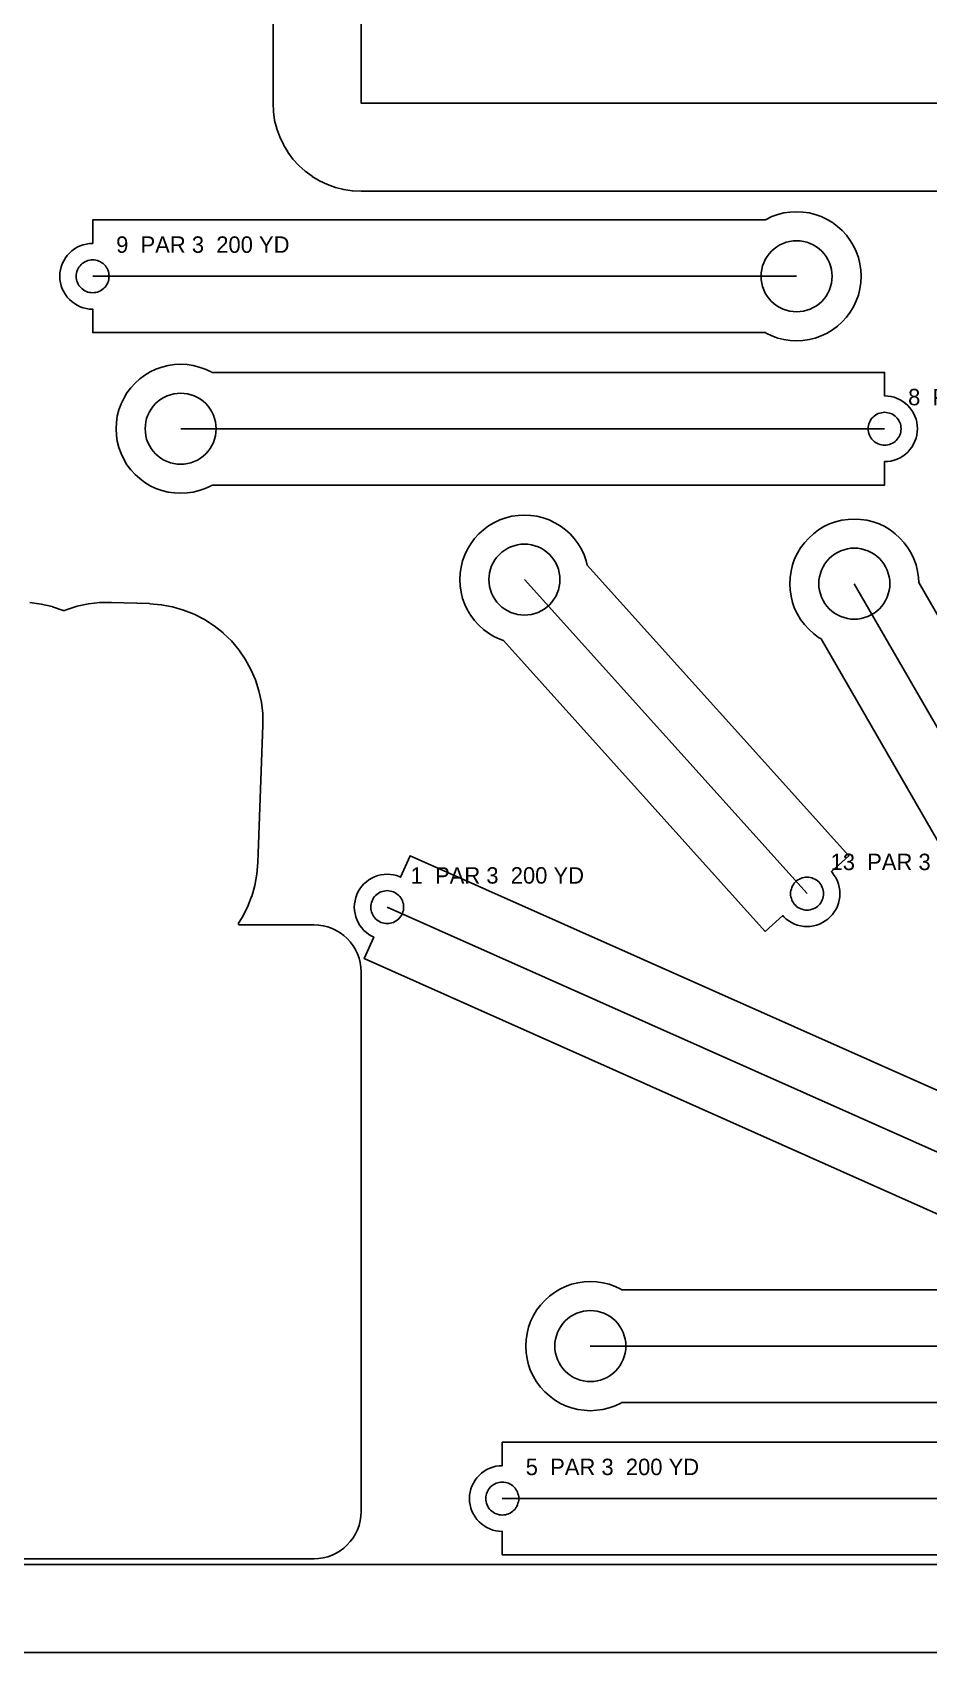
# Model space of a CAD drawing. Extents: x 425730 to 428370, y 1577180 to 1579941.
# Drawn here: x 426770 to 427534, y 1577180 to 1578560 of the extents above; entities that cross this region are included whole.
import ezdxf

# ---------------------------------------------------------------- set-up
doc = ezdxf.new("R2010")
doc.units = 21
for name, color, linetype in [('G-ANNO-ESTATE', 6, 'Continuous'), ('L-GOLF-ANNO', 2, 'Continuous'), ('L-GOLF-CL', 7, 'Continuous'), ('L-GOLF-FREE', 8, 'Continuous'), ('L-GOLF-FWY', 3, 'Continuous'), ('L-GOLF-GRN', 82, 'Continuous'), ('L-GOLF-TEE', 1, 'Continuous')]:
    doc.layers.add(name, color=color, linetype=linetype)

msp = doc.modelspace()

# ---------------------------------------------------------------- linework, layer by layer
at = {"layer": 'G-ANNO-ESTATE'}
msp.add_lwpolyline([(425730, 1577180), (425730, 1578500), (425730, 1579820), (427050, 1579820), (427050, 1578500), (428370, 1578500), (428370, 1577180), (427050, 1577180), (425730, 1577180)], close=True, dxfattribs=at)
at = {"layer": 'L-GOLF-CL'}
for p, q in [((426821.3, 1578352.5), (427421.3, 1578352.5)), ((427496.3, 1578222.6), (426896.3, 1578222.6)), ((427430.2, 1577826.6), (427189.3, 1578094.1)), ((427770.4, 1577571), (427470.4, 1578090.6)), ((427072.3, 1577815.1), (427620.4, 1577571)), ((427845.4, 1577441.1), (427245.4, 1577441.1)), ((427170.4, 1577311.2), (427770.4, 1577311.2))]:
    msp.add_line(p, q, dxfattribs=at)
at = {"layer": 'L-GOLF-FREE'}
for points in [[(426975, 1578581.9), (426975, 1578500), (426975, 1578500), (426975.4, 1578492.7), (426975.4, 1578492.6), (426976.4, 1578485.4), (426976.4, 1578485.3), (426978.2, 1578478.3), (426978.2, 1578478.2), (426980.7, 1578471.3), (426980.7, 1578471.3), (426983.8, 1578464.7), (426983.9, 1578464.6), (426987.6, 1578458.4), (426987.7, 1578458.3), (426992, 1578452.4), (426992, 1578452.4), (426997, 1578447), (426997, 1578447), (427002.4, 1578442), (427002.4, 1578442), (427008.3, 1578437.7), (427008.4, 1578437.6), (427014.6, 1578433.9), (427014.7, 1578433.8), (427021.3, 1578430.7), (427021.3, 1578430.7), (427028.2, 1578428.2), (427028.3, 1578428.2), (427035.3, 1578426.4), (427035.4, 1578426.4), (427042.6, 1578425.4), (427042.7, 1578425.4), (427050, 1578425), (427050, 1578425), (428294, 1578425)], [(426671, 1577260), (427010, 1577260), (427010, 1577260), (427013.9, 1577260.2), (427013.9, 1577260.2), (427017.8, 1577260.8), (427017.8, 1577260.8), (427021.6, 1577261.7), (427021.6, 1577261.7), (427025.3, 1577263), (427025.3, 1577263.1), (427028.8, 1577264.7), (427028.9, 1577264.7), (427032.2, 1577266.7), (427032.2, 1577266.8), (427035.4, 1577269.1), (427035.4, 1577269.1), (427038.3, 1577271.7), (427038.3, 1577271.7), (427040.9, 1577274.6), (427040.9, 1577274.6), (427043.2, 1577277.8), (427043.3, 1577277.8), (427045.3, 1577281.1), (427045.3, 1577281.2), (427046.9, 1577284.7), (427047, 1577284.7), (427048.3, 1577288.4), (427048.3, 1577288.4), (427049.2, 1577292.2), (427049.2, 1577292.2), (427049.8, 1577296.1), (427049.8, 1577296.1), (427050, 1577300), (427050, 1577300), (427050, 1577760), (427050, 1577760), (427049.8, 1577763.9), (427049.8, 1577763.9), (427049.2, 1577767.8), (427049.2, 1577767.8), (427048.3, 1577771.6), (427048.3, 1577771.6), (427047, 1577775.3), (427046.9, 1577775.3), (427045.3, 1577778.8), (427045.3, 1577778.9), (427043.3, 1577782.2), (427043.2, 1577782.2), (427040.9, 1577785.4), (427040.9, 1577785.4), (427038.3, 1577788.3), (427038.3, 1577788.3), (427035.4, 1577790.9), (427035.4, 1577790.9), (427032.2, 1577793.2), (427032.2, 1577793.3), (427028.9, 1577795.3), (427028.8, 1577795.3), (427025.3, 1577796.9), (427025.3, 1577797), (427021.6, 1577798.3), (427021.6, 1577798.3), (427017.8, 1577799.2), (427017.8, 1577799.2), (427013.9, 1577799.8), (427013.9, 1577799.8), (427010, 1577800), (427010, 1577800), (426946.5, 1577800), (426946.4, 1577800), (426946.3, 1577800), (426946.2, 1577800), (426946.1, 1577800.1), (426946, 1577800.1), (426945.9, 1577800.2), (426945.8, 1577800.2), (426945.8, 1577800.3), (426945.7, 1577800.4), (426945.6, 1577800.4), (426945.6, 1577800.5), (426945.5, 1577800.6), (426945.5, 1577800.7), (426945.5, 1577800.8), (426945.5, 1577800.9), (426945.5, 1577801), (426945.5, 1577801.1), (426945.5, 1577801.2), (426945.5, 1577801.3), (426945.5, 1577801.4), (426945.6, 1577801.5), (426945.6, 1577801.5), (426948.7, 1577806.3), (426948.7, 1577806.3), (426953.2, 1577815), (426953.2, 1577815.1), (426956.8, 1577824.1), (426956.9, 1577824.2), (426959.6, 1577833.5), (426959.6, 1577833.6), (426961.3, 1577843.2), (426961.3, 1577843.2), (426962.2, 1577853), (426962.2, 1577853), (426966.3, 1577970.1), (426966.3, 1577970.1), (426966.2, 1577979.9), (426966.2, 1577979.9), (426965.1, 1577989.6), (426965.1, 1577989.7), (426963, 1577999.2), (426963, 1577999.3), (426960, 1578008.6), (426960, 1578008.6), (426956.2, 1578017.6), (426956.1, 1578017.6), (426951.4, 1578026.2), (426951.4, 1578026.2), (426945.9, 1578034.3), (426945.8, 1578034.3), (426939.5, 1578041.8), (426939.5, 1578041.8), (426932.5, 1578048.6), (426932.5, 1578048.7), (426924.8, 1578054.7), (426924.8, 1578054.8), (426916.6, 1578060.1), (426916.5, 1578060.1), (426907.9, 1578064.6), (426907.8, 1578064.6), (426898.7, 1578068.2), (426898.7, 1578068.2), (426889.3, 1578070.9), (426889.3, 1578071), (426879.7, 1578072.7), (426879.6, 1578072.7), (426869.9, 1578073.5), (426869.8, 1578073.6), (426837.2, 1578074.7), (426837.2, 1578074.7), (426827.4, 1578074.6), (426827.3, 1578074.5), (426817.6, 1578073.5), (426817.6, 1578073.4), (426808.1, 1578071.4), (426808, 1578071.4), (426798.7, 1578068.4), (426798.7, 1578068.4), (426797.3, 1578067.8), (426797.2, 1578067.8), (426797.1, 1578067.8), (426797, 1578067.7), (426796.9, 1578067.7), (426796.8, 1578067.7), (426796.7, 1578067.8), (426796.6, 1578067.8), (426796.5, 1578067.8), (426796.3, 1578067.9), (426796.2, 1578067.9), (426787, 1578071), (426786.9, 1578071.1), (426777.4, 1578073.3), (426777.4, 1578073.3), (426767.7, 1578074.5)], [(428294, 1577255), (426671, 1577255)]]:
    msp.add_lwpolyline(points, dxfattribs=at)
at = {"layer": 'L-GOLF-FWY'}
for points in [[(426818.5, 1578324.6), (426815.8, 1578325), (426813.1, 1578325.7), (426810.6, 1578326.6), (426808.1, 1578327.8), (426805.7, 1578329.2), (426803.5, 1578330.9), (426801.5, 1578332.7), (426799.6, 1578334.7), (426798, 1578337), (426796.6, 1578339.3), (426795.4, 1578341.8), (426794.5, 1578344.4), (426793.8, 1578347), (426793.4, 1578349.8), (426793.3, 1578352.5), (426793.4, 1578355.3), (426793.8, 1578358), (426794.5, 1578360.6), (426795.4, 1578363.2), (426796.6, 1578365.7), (426798, 1578368.1), (426799.6, 1578370.3), (426801.5, 1578372.3), (426803.5, 1578374.2), (426805.7, 1578375.8), (426808.1, 1578377.2), (426810.6, 1578378.4), (426813.1, 1578379.3), (426815.8, 1578380), (426818.5, 1578380.4), (426821.3, 1578380.5), (426821.3, 1578400.5), (427394.5, 1578400.5), (427395.3, 1578401), (427400.2, 1578403.3), (427405.3, 1578405.1), (427410.5, 1578406.5), (427415.9, 1578407.2), (427421.3, 1578407.5), (427426.7, 1578407.2), (427432, 1578406.5), (427437.2, 1578405.1), (427442.3, 1578403.3), (427447.2, 1578401), (427451.8, 1578398.2), (427456.2, 1578395), (427460.2, 1578391.4), (427463.8, 1578387.4), (427467, 1578383.1), (427469.8, 1578378.4), (427472.1, 1578373.6), (427473.9, 1578368.5), (427475.2, 1578363.2), (427476, 1578357.9), (427476.3, 1578352.5), (427476, 1578347.1), (427475.2, 1578341.8), (427473.9, 1578336.5), (427472.1, 1578331.5), (427469.8, 1578326.6), (427467, 1578322), (427463.8, 1578317.6), (427460.2, 1578313.6), (427456.2, 1578310), (427451.8, 1578306.8), (427447.2, 1578304), (427442.3, 1578301.7), (427437.2, 1578299.9), (427432, 1578298.6), (427426.7, 1578297.8), (427421.3, 1578297.5), (427415.9, 1578297.8), (427410.5, 1578298.6), (427405.3, 1578299.9), (427400.2, 1578301.7), (427395.3, 1578304), (427394.5, 1578304.5), (426821.3, 1578304.5), (426821.3, 1578324.5), (426818.5, 1578324.6)], [(426922.2, 1578174.1), (426917.3, 1578171.8), (426912.2, 1578170), (426907, 1578168.7), (426901.7, 1578167.9), (426896.3, 1578167.6), (426890.9, 1578167.9), (426885.5, 1578168.7), (426880.3, 1578170), (426875.2, 1578171.8), (426870.3, 1578174.1), (426865.7, 1578176.9), (426861.4, 1578180.1), (426857.4, 1578183.7), (426853.8, 1578187.7), (426850.5, 1578192), (426847.8, 1578196.7), (426845.5, 1578201.6), (426843.6, 1578206.6), (426842.3, 1578211.9), (426841.5, 1578217.2), (426841.3, 1578222.6), (426841.5, 1578228), (426842.3, 1578233.3), (426843.6, 1578238.6), (426845.5, 1578243.7), (426847.8, 1578248.5), (426850.5, 1578253.2), (426853.8, 1578257.5), (426857.4, 1578261.5), (426861.4, 1578265.1), (426865.7, 1578268.3), (426870.3, 1578271.1), (426875.2, 1578273.4), (426880.3, 1578275.2), (426885.5, 1578276.5), (426890.9, 1578277.3), (426896.3, 1578277.6), (426901.7, 1578277.3), (426907, 1578276.5), (426912.2, 1578275.2), (426917.3, 1578273.4), (426922.2, 1578271.1), (426923, 1578270.6), (427496.3, 1578270.6), (427496.3, 1578250.6), (427499, 1578250.5), (427501.7, 1578250.1), (427504.4, 1578249.4), (427507, 1578248.5), (427509.5, 1578247.3), (427511.8, 1578245.9), (427514, 1578244.2), (427516.1, 1578242.4), (427517.9, 1578240.4), (427519.6, 1578238.2), (427521, 1578235.8), (427522.1, 1578233.3), (427523.1, 1578230.7), (427523.7, 1578228.1), (427524.1, 1578225.3), (427524.3, 1578222.6), (427524.1, 1578219.9), (427523.7, 1578217.1), (427523.1, 1578214.5), (427522.1, 1578211.9), (427521, 1578209.4), (427519.6, 1578207), (427517.9, 1578204.8), (427516.1, 1578202.8), (427514, 1578201), (427511.8, 1578199.3), (427509.5, 1578197.9), (427507, 1578196.7), (427504.4, 1578195.8), (427501.7, 1578195.1), (427499, 1578194.7), (427496.3, 1578194.6), (427496.3, 1578174.6), (426923, 1578174.6), (426922.2, 1578174.1)], [(427458, 1577823.8), (427457.6, 1577821.1), (427457, 1577818.4), (427456, 1577815.9), (427454.9, 1577813.4), (427453.4, 1577811), (427451.8, 1577808.8), (427450, 1577806.8), (427447.9, 1577804.9), (427445.7, 1577803.3), (427443.4, 1577801.9), (427440.9, 1577800.7), (427438.3, 1577799.8), (427435.6, 1577799.1), (427432.9, 1577798.7), (427430.2, 1577798.6), (427427.4, 1577798.7), (427424.7, 1577799.1), (427422, 1577799.8), (427419.4, 1577800.7), (427417, 1577801.9), (427414.6, 1577803.3), (427412.4, 1577804.9), (427410.4, 1577806.8), (427409.4, 1577807.9), (427394.5, 1577794.4), (427171.5, 1578042.1), (427168.2, 1578043.3), (427163.3, 1578045.6), (427158.7, 1578048.4), (427154.4, 1578051.6), (427150.4, 1578055.2), (427146.8, 1578059.2), (427143.5, 1578063.5), (427140.8, 1578068.2), (427138.5, 1578073), (427136.6, 1578078.1), (427135.3, 1578083.4), (427134.5, 1578088.7), (427134.3, 1578094.1), (427134.5, 1578099.5), (427135.3, 1578104.8), (427136.6, 1578110.1), (427138.5, 1578115.1), (427140.8, 1578120), (427143.5, 1578124.7), (427146.8, 1578129), (427150.4, 1578133), (427154.4, 1578136.6), (427158.7, 1578139.8), (427163.3, 1578142.6), (427168.2, 1578144.9), (427173.3, 1578146.7), (427178.5, 1578148), (427183.9, 1578148.8), (427189.3, 1578149.1), (427194.7, 1578148.8), (427200, 1578148), (427205.2, 1578146.7), (427210.3, 1578144.9), (427215.2, 1578142.6), (427219.8, 1578139.8), (427224.2, 1578136.6), (427228.2, 1578133), (427231.8, 1578129), (427235, 1578124.7), (427237.8, 1578120), (427240.1, 1578115.1), (427241.9, 1578110.1), (427242.8, 1578106.3), (427465.8, 1577858.7), (427450.9, 1577845.3), (427451.8, 1577844.3), (427453.4, 1577842.1), (427454.9, 1577839.8), (427456, 1577837.3), (427457, 1577834.7), (427457.6, 1577832), (427458, 1577829.3), (427458.2, 1577826.6), (427458, 1577823.8)]]:
    msp.add_lwpolyline(points, close=True, dxfattribs=at)
for points in [[(427728.9, 1577547), (427442.2, 1578043.5), (427439.9, 1578044.9), (427435.6, 1578048.1), (427431.6, 1578051.8), (427427.9, 1578055.8), (427424.7, 1578060.1), (427421.9, 1578064.7), (427419.6, 1578069.6), (427417.8, 1578074.7), (427416.5, 1578079.9), (427415.7, 1578085.3), (427415.4, 1578090.6), (427415.7, 1578096), (427416.5, 1578101.4), (427417.8, 1578106.6), (427419.6, 1578111.7), (427421.9, 1578116.6), (427424.7, 1578121.2), (427427.9, 1578125.5), (427431.6, 1578129.5), (427435.6, 1578133.2), (427439.9, 1578136.4), (427444.5, 1578139.2), (427449.4, 1578141.5), (427454.5, 1578143.3), (427459.7, 1578144.6), (427465.1, 1578145.4), (427470.4, 1578145.6), (427475.8, 1578145.4), (427481.2, 1578144.6), (427486.4, 1578143.3), (427491.5, 1578141.5), (427496.4, 1578139.2), (427501, 1578136.4), (427505.3, 1578133.2), (427509.3, 1578129.5), (427513, 1578125.5), (427516.2, 1578121.2), (427519, 1578116.6), (427521.3, 1578111.7), (427523.1, 1578106.6), (427524.4, 1578101.4), (427525.2, 1578096), (427525.4, 1578091.5), (427812, 1577595)], [(427576.5, 1577538), (427052.8, 1577771.2), (427060.9, 1577789.5), (427059.1, 1577790.4), (427056.8, 1577791.8), (427054.6, 1577793.4), (427052.5, 1577795.3), (427050.7, 1577797.3), (427049, 1577799.5), (427047.6, 1577801.9), (427046.5, 1577804.4), (427045.5, 1577806.9), (427044.9, 1577809.6), (427044.5, 1577812.3), (427044.3, 1577815.1), (427044.5, 1577817.8), (427044.9, 1577820.5), (427045.5, 1577823.2), (427046.5, 1577825.8), (427047.6, 1577828.3), (427049, 1577830.6), (427050.7, 1577832.8), (427052.5, 1577834.9), (427054.6, 1577836.7), (427056.8, 1577838.4), (427059.1, 1577839.8), (427061.6, 1577840.9), (427064.2, 1577841.9), (427066.9, 1577842.5), (427069.6, 1577842.9), (427072.3, 1577843.1), (427075.1, 1577842.9), (427077.8, 1577842.5), (427080.4, 1577841.9), (427083, 1577840.9), (427083.7, 1577840.6), (427091.8, 1577858.9), (427615.5, 1577625.8)], [(427845.4, 1577393.1), (427272.2, 1577393.1), (427271.4, 1577392.6), (427271.4, 1577392.6), (427266.5, 1577390.3), (427261.4, 1577388.5), (427256.2, 1577387.2), (427250.8, 1577386.4), (427245.4, 1577386.1), (427240.1, 1577386.4), (427234.7, 1577387.2), (427229.5, 1577388.5), (427224.4, 1577390.3), (427219.5, 1577392.6), (427214.9, 1577395.4), (427210.6, 1577398.6), (427206.6, 1577402.2), (427202.9, 1577406.2), (427199.7, 1577410.6), (427196.9, 1577415.2), (427194.6, 1577420.1), (427192.8, 1577425.2), (427191.5, 1577430.4), (427190.7, 1577435.7), (427190.4, 1577441.1), (427190.7, 1577446.5), (427191.5, 1577451.9), (427192.8, 1577457.1), (427194.6, 1577462.2), (427196.9, 1577467.1), (427199.7, 1577471.7), (427202.9, 1577476), (427206.6, 1577480), (427210.6, 1577483.6), (427214.9, 1577486.9), (427219.5, 1577489.6), (427224.4, 1577491.9), (427229.5, 1577493.8), (427234.7, 1577495.1), (427240.1, 1577495.9), (427245.4, 1577496.1), (427250.8, 1577495.9), (427256.2, 1577495.1), (427261.4, 1577493.8), (427266.5, 1577491.9), (427271.4, 1577489.6), (427272.2, 1577489.1), (427845.4, 1577489.1)], [(427743.7, 1577263.2), (427170.4, 1577263.2), (427170.4, 1577283.2), (427167.7, 1577283.4), (427167.7, 1577283.4), (427165, 1577283.8), (427162.3, 1577284.4), (427159.7, 1577285.4), (427157.2, 1577286.5), (427154.9, 1577287.9), (427152.7, 1577289.6), (427150.6, 1577291.4), (427148.8, 1577293.5), (427147.2, 1577295.7), (427145.8, 1577298), (427144.6, 1577300.5), (427143.7, 1577303.1), (427143, 1577305.8), (427142.6, 1577308.5), (427142.4, 1577311.2), (427142.6, 1577314), (427143, 1577316.7), (427143.7, 1577319.4), (427144.6, 1577321.9), (427145.8, 1577324.4), (427147.2, 1577326.8), (427148.8, 1577329), (427150.6, 1577331), (427152.7, 1577332.9), (427154.9, 1577334.5), (427157.2, 1577335.9), (427159.7, 1577337.1), (427162.3, 1577338), (427165, 1577338.7), (427167.7, 1577339.1), (427170.4, 1577339.2), (427170.4, 1577359.2), (427743.7, 1577359.2)]]:
    msp.add_lwpolyline(points, dxfattribs=at)
at = {"layer": 'L-GOLF-GRN'}
for points in [[(427451.5, 1578352.5), (427451.4, 1578349.5), (427450.9, 1578346.6), (427450.2, 1578343.7), (427449.2, 1578340.9), (427448, 1578338.2), (427446.4, 1578335.7), (427444.7, 1578333.3), (427442.7, 1578331.1), (427440.5, 1578329.1), (427438.1, 1578327.4), (427435.5, 1578325.8), (427432.8, 1578324.6), (427430.1, 1578323.6), (427427.2, 1578322.8), (427424.2, 1578322.4), (427421.3, 1578322.3), (427418.3, 1578322.4), (427415.4, 1578322.8), (427412.5, 1578323.6), (427409.7, 1578324.6), (427407, 1578325.8), (427404.5, 1578327.4), (427402.1, 1578329.1), (427399.9, 1578331.1), (427397.9, 1578333.3), (427396.1, 1578335.7), (427394.6, 1578338.2), (427393.3, 1578340.9), (427392.3, 1578343.7), (427391.6, 1578346.6), (427391.2, 1578349.5), (427391, 1578352.5), (427391.2, 1578355.5), (427391.6, 1578358.4), (427392.3, 1578361.3), (427393.3, 1578364.1), (427394.6, 1578366.8), (427396.1, 1578369.3), (427397.9, 1578371.7), (427399.9, 1578373.9), (427402.1, 1578375.9), (427404.5, 1578377.7), (427407, 1578379.2), (427409.7, 1578380.5), (427412.5, 1578381.5), (427415.4, 1578382.2), (427418.3, 1578382.6), (427421.3, 1578382.8), (427424.2, 1578382.6), (427427.2, 1578382.2), (427430.1, 1578381.5), (427432.8, 1578380.5), (427435.5, 1578379.2), (427438.1, 1578377.7), (427440.5, 1578375.9), (427442.7, 1578373.9), (427444.7, 1578371.7), (427446.4, 1578369.3), (427448, 1578366.8), (427449.2, 1578364.1), (427450.2, 1578361.3), (427450.9, 1578358.4), (427451.4, 1578355.5), (427451.5, 1578352.5)], [(426926.5, 1578222.6), (426926.4, 1578219.6), (426925.9, 1578216.7), (426925.2, 1578213.8), (426924.2, 1578211), (426923, 1578208.3), (426921.4, 1578205.8), (426919.7, 1578203.4), (426917.7, 1578201.2), (426915.5, 1578199.2), (426913.1, 1578197.5), (426910.5, 1578195.9), (426907.8, 1578194.7), (426905.1, 1578193.7), (426902.2, 1578192.9), (426899.2, 1578192.5), (426896.3, 1578192.4), (426893.3, 1578192.5), (426890.4, 1578192.9), (426887.5, 1578193.7), (426884.7, 1578194.7), (426882, 1578195.9), (426879.5, 1578197.5), (426877.1, 1578199.2), (426874.9, 1578201.2), (426872.9, 1578203.4), (426871.1, 1578205.8), (426869.6, 1578208.3), (426868.3, 1578211), (426867.3, 1578213.8), (426866.6, 1578216.7), (426866.2, 1578219.6), (426866, 1578222.6), (426866.2, 1578225.6), (426866.6, 1578228.5), (426867.3, 1578231.4), (426868.3, 1578234.2), (426869.6, 1578236.9), (426871.1, 1578239.4), (426872.9, 1578241.8), (426874.9, 1578244), (426877.1, 1578246), (426879.5, 1578247.8), (426882, 1578249.3), (426884.7, 1578250.6), (426887.5, 1578251.6), (426890.4, 1578252.3), (426893.3, 1578252.7), (426896.3, 1578252.9), (426899.2, 1578252.7), (426902.2, 1578252.3), (426905.1, 1578251.6), (426907.8, 1578250.6), (426910.5, 1578249.3), (426913.1, 1578247.8), (426915.5, 1578246), (426917.7, 1578244), (426919.7, 1578241.8), (426921.4, 1578239.4), (426923, 1578236.9), (426924.2, 1578234.2), (426925.2, 1578231.4), (426925.9, 1578228.5), (426926.4, 1578225.6), (426926.5, 1578222.6)], [(427219.5, 1578094.1), (427219.4, 1578091.1), (427218.9, 1578088.2), (427218.2, 1578085.3), (427217.2, 1578082.5), (427216, 1578079.8), (427214.4, 1578077.3), (427212.7, 1578074.9), (427210.7, 1578072.7), (427208.5, 1578070.7), (427206.1, 1578068.9), (427203.5, 1578067.4), (427200.9, 1578066.1), (427198.1, 1578065.1), (427195.2, 1578064.4), (427192.2, 1578064), (427189.3, 1578063.8), (427186.3, 1578064), (427183.4, 1578064.4), (427180.5, 1578065.1), (427177.7, 1578066.1), (427175, 1578067.4), (427172.5, 1578068.9), (427170.1, 1578070.7), (427167.9, 1578072.7), (427165.9, 1578074.9), (427164.1, 1578077.3), (427162.6, 1578079.8), (427161.3, 1578082.5), (427160.3, 1578085.3), (427159.6, 1578088.2), (427159.2, 1578091.1), (427159, 1578094.1), (427159.2, 1578097.1), (427159.6, 1578100), (427160.3, 1578102.9), (427161.3, 1578105.7), (427162.6, 1578108.4), (427164.1, 1578110.9), (427165.9, 1578113.3), (427167.9, 1578115.5), (427170.1, 1578117.5), (427172.5, 1578119.2), (427175, 1578120.8), (427177.7, 1578122), (427180.5, 1578123), (427183.4, 1578123.8), (427186.3, 1578124.2), (427189.3, 1578124.3), (427192.2, 1578124.2), (427195.2, 1578123.8), (427198.1, 1578123), (427200.9, 1578122), (427203.5, 1578120.8), (427206.1, 1578119.2), (427208.5, 1578117.5), (427210.7, 1578115.5), (427212.7, 1578113.3), (427214.4, 1578110.9), (427216, 1578108.4), (427217.2, 1578105.7), (427218.2, 1578102.9), (427218.9, 1578100), (427219.4, 1578097.1), (427219.5, 1578094.1)], [(427500.7, 1578090.6), (427500.6, 1578087.7), (427500.1, 1578084.7), (427499.4, 1578081.9), (427498.4, 1578079.1), (427497.1, 1578076.4), (427495.6, 1578073.8), (427493.8, 1578071.5), (427491.8, 1578069.3), (427489.6, 1578067.3), (427487.3, 1578065.5), (427484.7, 1578064), (427482, 1578062.7), (427479.2, 1578061.7), (427476.3, 1578061), (427473.4, 1578060.5), (427470.4, 1578060.4), (427467.5, 1578060.5), (427464.5, 1578061), (427461.7, 1578061.7), (427458.9, 1578062.7), (427456.2, 1578064), (427453.6, 1578065.5), (427451.3, 1578067.3), (427449.1, 1578069.3), (427447.1, 1578071.5), (427445.3, 1578073.8), (427443.8, 1578076.4), (427442.5, 1578079.1), (427441.5, 1578081.9), (427440.8, 1578084.7), (427440.3, 1578087.7), (427440.2, 1578090.6), (427440.3, 1578093.6), (427440.8, 1578096.5), (427441.5, 1578099.4), (427442.5, 1578102.2), (427443.8, 1578104.9), (427445.3, 1578107.5), (427447.1, 1578109.8), (427449.1, 1578112), (427451.3, 1578114), (427453.6, 1578115.8), (427456.2, 1578117.3), (427458.9, 1578118.6), (427461.7, 1578119.6), (427464.5, 1578120.3), (427467.5, 1578120.8), (427470.4, 1578120.9), (427473.4, 1578120.8), (427476.3, 1578120.3), (427479.2, 1578119.6), (427482, 1578118.6), (427484.7, 1578117.3), (427487.3, 1578115.8), (427489.6, 1578114), (427491.8, 1578112), (427493.8, 1578109.8), (427495.6, 1578107.5), (427497.1, 1578104.9), (427498.4, 1578102.2), (427499.4, 1578099.4), (427500.1, 1578096.5), (427500.6, 1578093.6), (427500.7, 1578090.6)], [(427275.7, 1577441.1), (427275.6, 1577438.2), (427275.1, 1577435.2), (427274.4, 1577432.3), (427273.4, 1577429.6), (427272.1, 1577426.9), (427270.6, 1577424.3), (427268.8, 1577421.9), (427266.8, 1577419.7), (427264.6, 1577417.7), (427262.3, 1577416), (427259.7, 1577414.5), (427257, 1577413.2), (427254.2, 1577412.2), (427251.3, 1577411.5), (427248.4, 1577411), (427245.4, 1577410.9), (427242.5, 1577411), (427239.5, 1577411.5), (427236.7, 1577412.2), (427233.9, 1577413.2), (427231.2, 1577414.5), (427228.6, 1577416), (427226.3, 1577417.7), (427224.1, 1577419.7), (427222.1, 1577421.9), (427220.3, 1577424.3), (427218.8, 1577426.9), (427217.5, 1577429.6), (427216.5, 1577432.3), (427215.8, 1577435.2), (427215.3, 1577438.2), (427215.2, 1577441.1), (427215.3, 1577444.1), (427215.8, 1577447), (427216.5, 1577449.9), (427217.5, 1577452.7), (427218.8, 1577455.4), (427220.3, 1577457.9), (427222.1, 1577460.3), (427224.1, 1577462.5), (427226.3, 1577464.5), (427228.6, 1577466.3), (427231.2, 1577467.8), (427233.9, 1577469.1), (427236.7, 1577470.1), (427239.5, 1577470.8), (427242.5, 1577471.2), (427245.4, 1577471.4), (427248.4, 1577471.2), (427251.3, 1577470.8), (427254.2, 1577470.1), (427257, 1577469.1), (427259.7, 1577467.8), (427262.3, 1577466.3), (427264.6, 1577464.5), (427266.8, 1577462.5), (427268.8, 1577460.3), (427270.6, 1577457.9), (427272.1, 1577455.4), (427273.4, 1577452.7), (427274.4, 1577449.9), (427275.1, 1577447), (427275.6, 1577444.1), (427275.7, 1577441.1)]]:
    msp.add_lwpolyline(points, close=True, dxfattribs=at)
at = {"layer": 'L-GOLF-TEE'}
for points in [[(426835.3, 1578352.5), (426835.2, 1578351.1), (426835, 1578349.8), (426834.7, 1578348.4), (426834.2, 1578347.1), (426833.6, 1578345.9), (426832.9, 1578344.7), (426832.1, 1578343.6), (426831.2, 1578342.6), (426830.2, 1578341.7), (426829.1, 1578340.9), (426827.9, 1578340.2), (426826.6, 1578339.6), (426825.3, 1578339.1), (426824, 1578338.8), (426822.6, 1578338.6), (426821.3, 1578338.5), (426819.9, 1578338.6), (426818.5, 1578338.8), (426817.2, 1578339.1), (426815.9, 1578339.6), (426814.7, 1578340.2), (426813.5, 1578340.9), (426812.4, 1578341.7), (426811.4, 1578342.6), (426810.5, 1578343.6), (426809.6, 1578344.7), (426808.9, 1578345.9), (426808.3, 1578347.1), (426807.9, 1578348.4), (426807.5, 1578349.8), (426807.3, 1578351.1), (426807.3, 1578352.5), (426807.3, 1578353.9), (426807.5, 1578355.2), (426807.9, 1578356.6), (426808.3, 1578357.9), (426808.9, 1578359.1), (426809.6, 1578360.3), (426810.5, 1578361.4), (426811.4, 1578362.4), (426812.4, 1578363.3), (426813.5, 1578364.1), (426814.7, 1578364.9), (426815.9, 1578365.4), (426817.2, 1578365.9), (426818.5, 1578366.2), (426819.9, 1578366.4), (426821.3, 1578366.5), (426822.6, 1578366.4), (426824, 1578366.2), (426825.3, 1578365.9), (426826.6, 1578365.4), (426827.9, 1578364.9), (426829.1, 1578364.1), (426830.2, 1578363.3), (426831.2, 1578362.4), (426832.1, 1578361.4), (426832.9, 1578360.3), (426833.6, 1578359.1), (426834.2, 1578357.9), (426834.7, 1578356.6), (426835, 1578355.2), (426835.2, 1578353.9), (426835.3, 1578352.5)], [(427510.3, 1578222.6), (427510.2, 1578221.2), (427510, 1578219.9), (427509.7, 1578218.5), (427509.2, 1578217.2), (427508.6, 1578216), (427507.9, 1578214.8), (427507.1, 1578213.7), (427506.2, 1578212.7), (427505.2, 1578211.8), (427504.1, 1578211), (427502.9, 1578210.3), (427501.6, 1578209.7), (427500.3, 1578209.2), (427499, 1578208.9), (427497.6, 1578208.7), (427496.3, 1578208.6), (427494.9, 1578208.7), (427493.5, 1578208.9), (427492.2, 1578209.2), (427490.9, 1578209.7), (427489.7, 1578210.3), (427488.5, 1578211), (427487.4, 1578211.8), (427486.4, 1578212.7), (427485.5, 1578213.7), (427484.6, 1578214.8), (427483.9, 1578216), (427483.3, 1578217.2), (427482.9, 1578218.5), (427482.5, 1578219.9), (427482.3, 1578221.2), (427482.3, 1578222.6), (427482.3, 1578224), (427482.5, 1578225.3), (427482.9, 1578226.7), (427483.3, 1578228), (427483.9, 1578229.2), (427484.6, 1578230.4), (427485.5, 1578231.5), (427486.4, 1578232.5), (427487.4, 1578233.4), (427488.5, 1578234.2), (427489.7, 1578235), (427490.9, 1578235.5), (427492.2, 1578236), (427493.5, 1578236.3), (427494.9, 1578236.5), (427496.3, 1578236.6), (427497.6, 1578236.5), (427499, 1578236.3), (427500.3, 1578236), (427501.6, 1578235.5), (427502.9, 1578235), (427504.1, 1578234.2), (427505.2, 1578233.4), (427506.2, 1578232.5), (427507.1, 1578231.5), (427507.9, 1578230.4), (427508.6, 1578229.2), (427509.2, 1578228), (427509.7, 1578226.7), (427510, 1578225.3), (427510.2, 1578224), (427510.3, 1578222.6)], [(427444.2, 1577826.6), (427444.1, 1577825.2), (427443.9, 1577823.8), (427443.6, 1577822.5), (427443.1, 1577821.2), (427442.5, 1577820), (427441.8, 1577818.8), (427441, 1577817.7), (427440.1, 1577816.7), (427439, 1577815.7), (427437.9, 1577814.9), (427436.8, 1577814.2), (427435.5, 1577813.6), (427434.2, 1577813.2), (427432.9, 1577812.8), (427431.5, 1577812.6), (427430.2, 1577812.6), (427428.8, 1577812.6), (427427.4, 1577812.8), (427426.1, 1577813.2), (427424.8, 1577813.6), (427423.6, 1577814.2), (427422.4, 1577814.9), (427421.3, 1577815.7), (427420.3, 1577816.7), (427419.3, 1577817.7), (427418.5, 1577818.8), (427417.8, 1577820), (427417.2, 1577821.2), (427416.8, 1577822.5), (427416.4, 1577823.8), (427416.2, 1577825.2), (427416.2, 1577826.6), (427416.2, 1577827.9), (427416.4, 1577829.3), (427416.8, 1577830.6), (427417.2, 1577831.9), (427417.8, 1577833.2), (427418.5, 1577834.3), (427419.3, 1577835.4), (427420.3, 1577836.5), (427421.3, 1577837.4), (427422.4, 1577838.2), (427423.6, 1577838.9), (427424.8, 1577839.5), (427426.1, 1577840), (427427.4, 1577840.3), (427428.8, 1577840.5), (427430.2, 1577840.6), (427431.5, 1577840.5), (427432.9, 1577840.3), (427434.2, 1577840), (427435.5, 1577839.5), (427436.8, 1577838.9), (427437.9, 1577838.2), (427439, 1577837.4), (427440.1, 1577836.5), (427441, 1577835.4), (427441.8, 1577834.3), (427442.5, 1577833.2), (427443.1, 1577831.9), (427443.6, 1577830.6), (427443.9, 1577829.3), (427444.1, 1577827.9), (427444.2, 1577826.6)], [(427086.3, 1577815.1), (427086.3, 1577813.7), (427086.1, 1577812.3), (427085.7, 1577811), (427085.3, 1577809.7), (427084.7, 1577808.5), (427084, 1577807.3), (427083.1, 1577806.2), (427082.2, 1577805.2), (427081.2, 1577804.3), (427080.1, 1577803.4), (427078.9, 1577802.7), (427077.7, 1577802.1), (427076.4, 1577801.7), (427075.1, 1577801.3), (427073.7, 1577801.1), (427072.3, 1577801.1), (427070.9, 1577801.1), (427069.6, 1577801.3), (427068.3, 1577801.7), (427067, 1577802.1), (427065.7, 1577802.7), (427064.5, 1577803.4), (427063.4, 1577804.3), (427062.4, 1577805.2), (427061.5, 1577806.2), (427060.7, 1577807.3), (427060, 1577808.5), (427059.4, 1577809.7), (427058.9, 1577811), (427058.6, 1577812.3), (427058.4, 1577813.7), (427058.3, 1577815.1), (427058.4, 1577816.4), (427058.6, 1577817.8), (427058.9, 1577819.1), (427059.4, 1577820.4), (427060, 1577821.7), (427060.7, 1577822.9), (427061.5, 1577824), (427062.4, 1577825), (427063.4, 1577825.9), (427064.5, 1577826.7), (427065.7, 1577827.4), (427067, 1577828), (427068.3, 1577828.5), (427069.6, 1577828.8), (427070.9, 1577829), (427072.3, 1577829.1), (427073.7, 1577829), (427075.1, 1577828.8), (427076.4, 1577828.5), (427077.7, 1577828), (427078.9, 1577827.4), (427080.1, 1577826.7), (427081.2, 1577825.9), (427082.2, 1577825), (427083.1, 1577824), (427084, 1577822.9), (427084.7, 1577821.7), (427085.3, 1577820.4), (427085.7, 1577819.1), (427086.1, 1577817.8), (427086.3, 1577816.4), (427086.3, 1577815.1)], [(427184.4, 1577311.2), (427184.4, 1577309.9), (427184.2, 1577308.5), (427183.8, 1577307.2), (427183.4, 1577305.9), (427182.8, 1577304.6), (427182.1, 1577303.4), (427181.3, 1577302.3), (427180.3, 1577301.3), (427179.3, 1577300.4), (427178.2, 1577299.6), (427177, 1577298.9), (427175.8, 1577298.3), (427174.5, 1577297.8), (427173.2, 1577297.5), (427171.8, 1577297.3), (427170.4, 1577297.2), (427169.1, 1577297.3), (427167.7, 1577297.5), (427166.4, 1577297.8), (427165.1, 1577298.3), (427163.8, 1577298.9), (427162.7, 1577299.6), (427161.6, 1577300.4), (427160.5, 1577301.3), (427159.6, 1577302.3), (427158.8, 1577303.4), (427158.1, 1577304.6), (427157.5, 1577305.9), (427157.1, 1577307.2), (427156.7, 1577308.5), (427156.5, 1577309.9), (427156.4, 1577311.2), (427156.5, 1577312.6), (427156.7, 1577314), (427157.1, 1577315.3), (427157.5, 1577316.6), (427158.1, 1577317.8), (427158.8, 1577319), (427159.6, 1577320.1), (427160.5, 1577321.1), (427161.6, 1577322), (427162.7, 1577322.9), (427163.8, 1577323.6), (427165.1, 1577324.2), (427166.4, 1577324.6), (427167.7, 1577325), (427169.1, 1577325.2), (427170.4, 1577325.2), (427171.8, 1577325.2), (427173.2, 1577325), (427174.5, 1577324.6), (427175.8, 1577324.2), (427177, 1577323.6), (427178.2, 1577322.9), (427179.3, 1577322), (427180.3, 1577321.1), (427181.3, 1577320.1), (427182.1, 1577319), (427182.8, 1577317.8), (427183.4, 1577316.6), (427183.8, 1577315.3), (427184.2, 1577314), (427184.4, 1577312.6), (427184.4, 1577311.2)]]:
    msp.add_lwpolyline(points, close=True, dxfattribs=at)

# ---------------------------------------------------------------- texts
at = {"layer": 'L-GOLF-ANNO'}
for s, p in [('9  PAR 3  200 YD', (426841.3, 1578372.5)), ('8  PAR 3  200 YD', (427516.3, 1578242.6)), ('13  PAR 3  120 YD', (427450.2, 1577846.6)), ('1  PAR 3  200 YD', (427092.3, 1577835.1)), ('5  PAR 3  200 YD', (427190.4, 1577331.2))]:
    msp.add_text(s, height=14, dxfattribs=at).set_placement(p)

doc.saveas('drawing.dxf')
